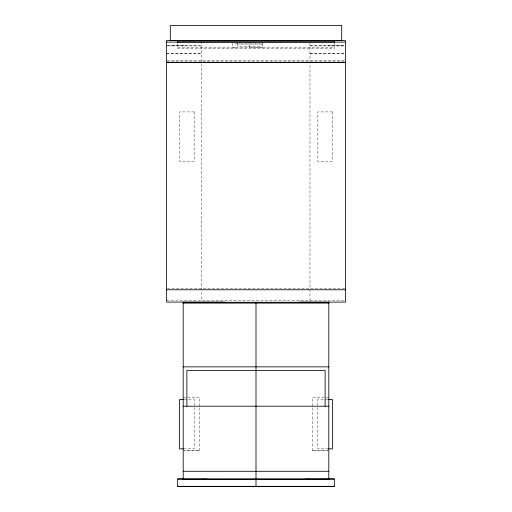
<?xml version="1.0" encoding="UTF-8"?>
<svg xmlns="http://www.w3.org/2000/svg" width="512" height="512" viewBox="0 0 512 512"><rect width="100%" height="100%" fill="white"/><g stroke="black" fill="none" stroke-linecap="round" stroke-linejoin="round"><path stroke-width="0.38" stroke-dasharray="2.56 1.92" d="M237.453 43.52L232.73 43.469L232.73 47.558L237.453 47.507M262.106 43.974L237.453 43.974L262.106 43.994L262.106 46.227L237.453 46.227M167.398 45.779L201.798 45.779M309.971 45.779L345.402 45.779M166.598 45.914L201.798 45.914M309.971 45.914L345.402 45.914M177.664 47.482L334.336 47.482M166.598 53.338L201.798 53.338M309.971 53.338L344.614 53.338M166.598 53.472L201.798 53.472M309.971 53.472L345.402 53.472M167.398 60.941L345.402 60.941M166.598 61.03L345.402 61.03M167.398 288.288L344.614 288.288M166.598 300.717L344.614 300.717M183.194 397.523L199.757 397.523L199.757 450.861L183.981 450.861M328.806 397.523L312.243 397.523L312.243 450.861L328.019 450.861M184.134 399.546L194.157 399.546L194.157 448.851L184.134 448.851M327.866 399.546L317.843 399.546L317.843 448.851L327.866 448.851M183.194 450.65L199.757 450.65M312.243 450.65L328.806 450.65M342.4 45.888L327.686 45.805M334.336 42.189L334.336 48.755L177.664 48.755L177.664 42.707M309.971 42.765L309.971 301.267M262.451 42.592L262.451 47.565L249.549 47.565L249.549 42.592M237.453 43.469L237.453 47.558M201.798 41.37L201.798 301.267M184.198 45.805L169.6 45.888M194.157 111.917L179.507 111.917L179.507 161.229L194.157 161.229L194.157 111.917M332.493 111.917L317.843 111.917L317.843 161.229L332.493 161.229L332.493 111.917"/><path stroke-width="0.77" d="M201.395 479.354L206.925 479.181M177.664 41.952L334.336 41.952M166.598 42.08L345.402 42.08M166.598 62.406L345.402 62.406M166.598 62.496L345.402 62.496M166.598 289.754L345.402 289.754M224.602 302.106L166.598 302.106L166.598 40.614L345.402 40.614L345.402 302.106L299.13 302.106M183.194 302.259L328.806 302.259M183.194 303.091L328.806 303.091M183.194 366.848L328.806 366.848M183.36 399.546L179.507 399.546L179.507 448.851L183.36 448.851M328.64 399.546L332.493 399.546L332.493 448.851L328.64 448.851M183.194 406.221L328.806 406.221M183.194 471.296L328.806 471.296M183.245 478.938L177.664 478.938L177.664 486.4L334.336 486.4L334.336 478.938L328.755 478.938M177.664 479.021L334.336 479.021M205.082 479.238L183.194 479.238L328.806 479.181L306.918 479.238M183.194 479.354L328.806 479.354M177.664 486.317L334.336 486.317M305.075 479.181L310.605 479.354M334.336 40.678L334.336 42.189M328.806 302.01L328.806 479.45L183.194 479.45L183.194 302.01M325.12 406.221L325.12 370.438L186.88 370.438L186.88 406.221M256 302.259L256 486.4M177.664 40.678L177.664 42.189M341.715 25.6L170.285 25.6L170.285 40.48L341.715 40.48L341.715 25.6"/></g></svg>
